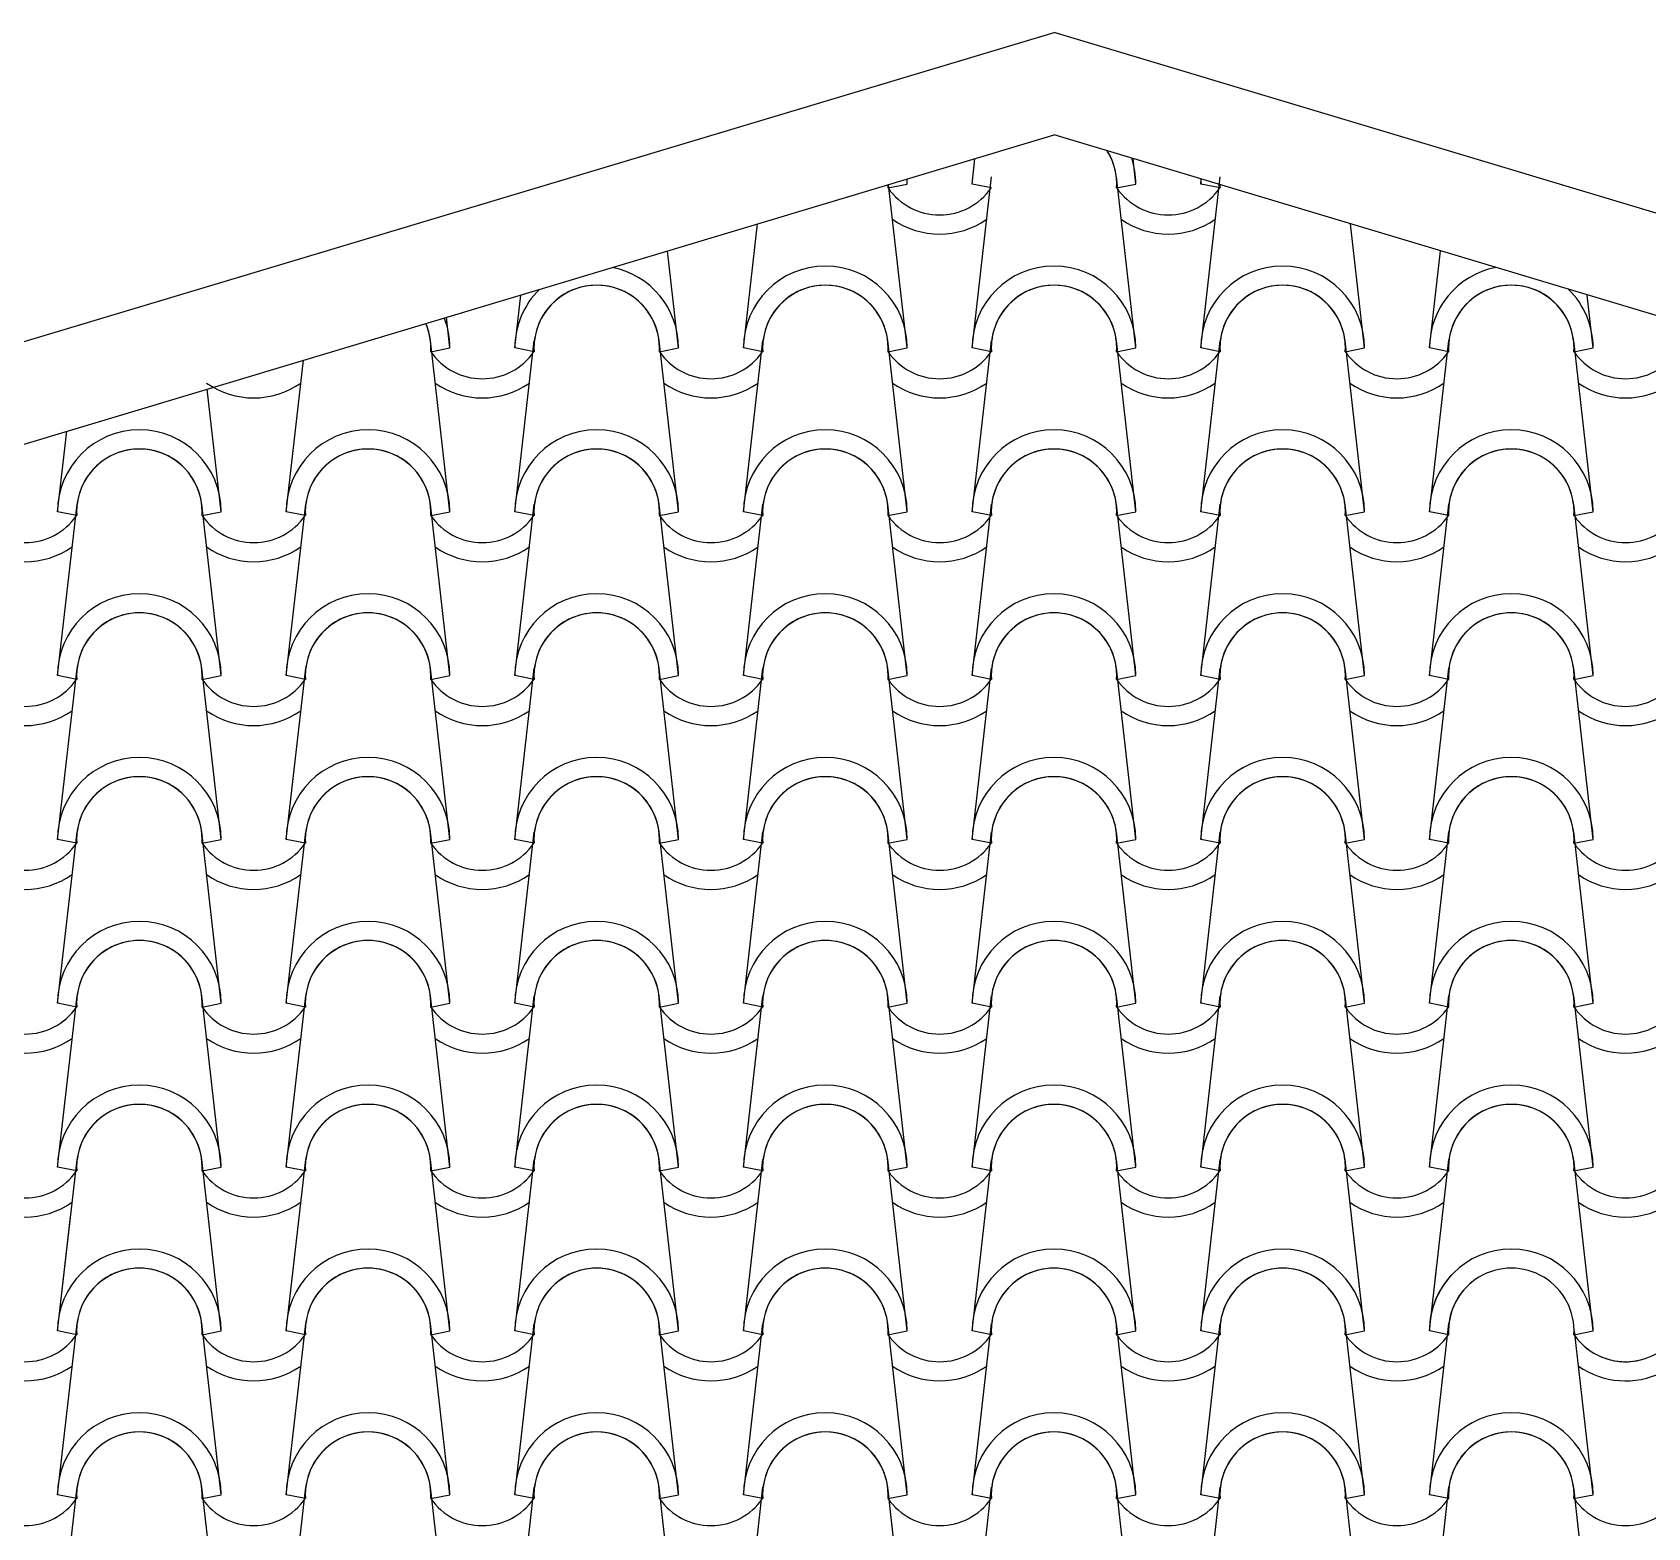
# Model space of a CAD drawing. Header units: millimetres. Extents: x -255 to 41745, y 236 to 29936.
# Drawn here: x 31065 to 32298, y 12860 to 14001 of the extents above; entities that cross this region are included whole.
import ezdxf

# ---------------------------------------------------------------- set-up
doc = ezdxf.new("R2010")
doc.units = ezdxf.units.MM
doc.layers.add('1', color=1, linetype='Continuous')
doc.layers.add('CALIDADES', color=7, linetype='Continuous')

# ---------------------------------------------------------------- blocks, each defined once
blk = doc.blocks.new('PP')
at = {"layer": '1'}
for p, q in [((-62.5, -37.5), (-60.3, -18.1)), ((62.5, -37.5), (60.3, -18.1)), ((-62.5, -162.5), (-47.6, -31.8)), ((62.5, -162.5), (47.6, -31.8)), ((112, -162.5), (126.9, -31.8)), ((112, -37.5), (112.4, -33.7)), ((-126.7, -40.4), (-112, -37.5)), ((-126.7, -40.4), (-112, -37.5)), ((-112, -162.5), (-126.2, -37.9)), ((-47.8, -40.4), (-62.5, -37.5)), ((-47.8, -40.4), (-62.5, -37.5)), ((47.8, -40.4), (62.5, -37.5)), ((47.8, -40.4), (62.5, -37.5)), ((126.7, -40.4), (112, -37.5)), ((126.7, -40.4), (112, -37.5)), ((-237, -162.5), (-226.2, -67.9)), ((237, -162.5), (226.2, -67.9)), ((-286.5, -162.5), (-295, -88.5)), ((286.5, -162.5), (295, -88.5)), ((-411.5, -162.5), (-406.9, -122.1)), ((411.5, -162.5), (406.9, -122.1)), ((-461, -162.5), (-463.7, -139.1)), ((-461, -287.5), (-475.9, -156.8)), ((-411.5, -287.5), (-396.6, -156.8)), ((-286.5, -287.5), (-301.4, -156.8)), ((-237, -287.5), (-222.1, -156.8)), ((-112, -287.5), (-126.9, -156.8)), ((-62.5, -287.5), (-47.6, -156.8)), ((62.5, -287.5), (47.6, -156.8)), ((112, -287.5), (126.9, -156.8)), ((237, -287.5), (222.1, -156.8)), ((286.5, -287.5), (301.4, -156.8)), ((411.5, -287.5), (396.6, -156.8)), ((-586, -287.5), (-572.8, -171.8)), ((-475.7, -165.4), (-461, -162.5)), ((-475.7, -165.4), (-461, -162.5)), ((-396.8, -165.4), (-411.5, -162.5)), ((-396.8, -165.4), (-411.5, -162.5)), ((-301.2, -165.4), (-286.5, -162.5)), ((-301.2, -165.4), (-286.5, -162.5)), ((-222.3, -165.4), (-237, -162.5)), ((-222.3, -165.4), (-237, -162.5)), ((-126.7, -165.4), (-112, -162.5)), ((-126.7, -165.4), (-112, -162.5)), ((-47.8, -165.4), (-62.5, -162.5)), ((-47.8, -165.4), (-62.5, -162.5)), ((47.8, -165.4), (62.5, -162.5)), ((47.8, -165.4), (62.5, -162.5)), ((126.7, -165.4), (112, -162.5)), ((126.7, -165.4), (112, -162.5)), ((222.3, -165.4), (237, -162.5)), ((222.3, -165.4), (237, -162.5)), ((301.2, -165.4), (286.5, -162.5)), ((301.2, -165.4), (286.5, -162.5)), ((396.8, -165.4), (411.5, -162.5)), ((396.8, -165.4), (411.5, -162.5)), ((-635.5, -287.5), (-646.2, -193.9)), ((-760.5, -287.5), (-753.5, -226)), ((-760.5, -412.5), (-745.6, -281.8)), ((-635.5, -412.5), (-650.4, -281.8)), ((-586, -412.5), (-571.1, -281.8)), ((-461, -412.5), (-475.9, -281.8)), ((-411.5, -412.5), (-396.6, -281.8)), ((-286.5, -412.5), (-301.4, -281.8)), ((-237, -412.5), (-222.1, -281.8)), ((-112, -412.5), (-126.9, -281.8)), ((-62.5, -412.5), (-47.6, -281.8)), ((62.5, -412.5), (47.6, -281.8)), ((112, -412.5), (126.9, -281.8)), ((237, -412.5), (222.1, -281.8)), ((286.5, -412.5), (301.4, -281.8)), ((411.5, -412.5), (396.6, -281.8)), ((-745.8, -290.4), (-760.5, -287.5)), ((-745.8, -290.4), (-760.5, -287.5)), ((-650.2, -290.4), (-635.5, -287.5)), ((-650.2, -290.4), (-635.5, -287.5)), ((-571.3, -290.4), (-586, -287.5)), ((-571.3, -290.4), (-586, -287.5)), ((-475.7, -290.4), (-461, -287.5)), ((-475.7, -290.4), (-461, -287.5)), ((-396.8, -290.4), (-411.5, -287.5)), ((-396.8, -290.4), (-411.5, -287.5)), ((-301.2, -290.4), (-286.5, -287.5)), ((-301.2, -290.4), (-286.5, -287.5)), ((-222.3, -290.4), (-237, -287.5)), ((-222.3, -290.4), (-237, -287.5)), ((-126.7, -290.4), (-112, -287.5)), ((-126.7, -290.4), (-112, -287.5)), ((-47.8, -290.4), (-62.5, -287.5)), ((-47.8, -290.4), (-62.5, -287.5)), ((47.8, -290.4), (62.5, -287.5)), ((47.8, -290.4), (62.5, -287.5)), ((126.7, -290.4), (112, -287.5)), ((126.7, -290.4), (112, -287.5)), ((222.3, -290.4), (237, -287.5)), ((222.3, -290.4), (237, -287.5)), ((301.2, -290.4), (286.5, -287.5)), ((301.2, -290.4), (286.5, -287.5)), ((396.8, -290.4), (411.5, -287.5)), ((396.8, -290.4), (411.5, -287.5)), ((-760.5, -537.5), (-745.6, -406.8)), ((-635.5, -537.5), (-650.4, -406.8)), ((-586, -537.5), (-571.1, -406.8)), ((-461, -537.5), (-475.9, -406.8)), ((-411.5, -537.5), (-396.6, -406.8)), ((-286.5, -537.5), (-301.4, -406.8)), ((-237, -537.5), (-222.1, -406.8)), ((-112, -537.5), (-126.9, -406.8)), ((-62.5, -537.5), (-47.6, -406.8)), ((62.5, -537.5), (47.6, -406.8)), ((112, -537.5), (126.9, -406.8)), ((237, -537.5), (222.1, -406.8)), ((286.5, -537.5), (301.4, -406.8)), ((411.5, -537.5), (396.6, -406.8)), ((-745.8, -415.4), (-760.5, -412.5)), ((-745.8, -415.4), (-760.5, -412.5)), ((-650.2, -415.4), (-635.5, -412.5)), ((-650.2, -415.4), (-635.5, -412.5)), ((-571.3, -415.4), (-586, -412.5)), ((-571.3, -415.4), (-586, -412.5)), ((-475.7, -415.4), (-461, -412.5)), ((-475.7, -415.4), (-461, -412.5)), ((-396.8, -415.4), (-411.5, -412.5)), ((-396.8, -415.4), (-411.5, -412.5)), ((-301.2, -415.4), (-286.5, -412.5)), ((-301.2, -415.4), (-286.5, -412.5)), ((-222.3, -415.4), (-237, -412.5)), ((-222.3, -415.4), (-237, -412.5)), ((-126.7, -415.4), (-112, -412.5)), ((-126.7, -415.4), (-112, -412.5)), ((-47.8, -415.4), (-62.5, -412.5)), ((-47.8, -415.4), (-62.5, -412.5)), ((47.8, -415.4), (62.5, -412.5)), ((47.8, -415.4), (62.5, -412.5)), ((126.7, -415.4), (112, -412.5)), ((126.7, -415.4), (112, -412.5)), ((222.3, -415.4), (237, -412.5)), ((222.3, -415.4), (237, -412.5)), ((301.2, -415.4), (286.5, -412.5)), ((301.2, -415.4), (286.5, -412.5)), ((396.8, -415.4), (411.5, -412.5)), ((396.8, -415.4), (411.5, -412.5)), ((-760.5, -662.5), (-745.6, -531.8)), ((-745.8, -540.4), (-760.5, -537.5)), ((-745.8, -540.4), (-760.5, -537.5)), ((-635.5, -662.5), (-650.4, -531.8)), ((-650.2, -540.4), (-635.5, -537.5)), ((-650.2, -540.4), (-635.5, -537.5)), ((-586, -662.5), (-571.1, -531.8)), ((-571.3, -540.4), (-586, -537.5)), ((-571.3, -540.4), (-586, -537.5)), ((-461, -662.5), (-475.9, -531.8)), ((-475.7, -540.4), (-461, -537.5)), ((-475.7, -540.4), (-461, -537.5)), ((-411.5, -662.5), (-396.6, -531.8)), ((-396.8, -540.4), (-411.5, -537.5)), ((-396.8, -540.4), (-411.5, -537.5)), ((-286.5, -662.5), (-301.4, -531.8)), ((-301.2, -540.4), (-286.5, -537.5)), ((-301.2, -540.4), (-286.5, -537.5)), ((-237, -662.5), (-222.1, -531.8)), ((-222.3, -540.4), (-237, -537.5)), ((-222.3, -540.4), (-237, -537.5)), ((-112, -662.5), (-126.9, -531.8)), ((-126.7, -540.4), (-112, -537.5)), ((-126.7, -540.4), (-112, -537.5)), ((-62.5, -662.5), (-47.6, -531.8)), ((-47.8, -540.4), (-62.5, -537.5)), ((-47.8, -540.4), (-62.5, -537.5)), ((62.5, -662.5), (47.6, -531.8)), ((47.8, -540.4), (62.5, -537.5)), ((47.8, -540.4), (62.5, -537.5)), ((112, -662.5), (126.9, -531.8)), ((126.7, -540.4), (112, -537.5)), ((126.7, -540.4), (112, -537.5)), ((237, -662.5), (222.1, -531.8)), ((222.3, -540.4), (237, -537.5)), ((222.3, -540.4), (237, -537.5)), ((286.5, -662.5), (301.4, -531.8)), ((301.2, -540.4), (286.5, -537.5)), ((301.2, -540.4), (286.5, -537.5)), ((411.5, -662.5), (396.6, -531.8)), ((396.8, -540.4), (411.5, -537.5)), ((396.8, -540.4), (411.5, -537.5)), ((-760.5, -787.5), (-745.6, -656.8)), ((-745.8, -665.4), (-760.5, -662.5)), ((-745.8, -665.4), (-760.5, -662.5)), ((-635.5, -787.5), (-650.4, -656.8)), ((-650.2, -665.4), (-635.5, -662.5)), ((-650.2, -665.4), (-635.5, -662.5)), ((-586, -787.5), (-571.1, -656.8)), ((-571.3, -665.4), (-586, -662.5)), ((-571.3, -665.4), (-586, -662.5)), ((-461, -787.5), (-475.9, -656.8)), ((-475.7, -665.4), (-461, -662.5)), ((-475.7, -665.4), (-461, -662.5)), ((-411.5, -787.5), (-396.6, -656.8)), ((-396.8, -665.4), (-411.5, -662.5)), ((-396.8, -665.4), (-411.5, -662.5)), ((-286.5, -787.5), (-301.4, -656.8)), ((-301.2, -665.4), (-286.5, -662.5)), ((-301.2, -665.4), (-286.5, -662.5)), ((-237, -787.5), (-222.1, -656.8)), ((-222.3, -665.4), (-237, -662.5)), ((-222.3, -665.4), (-237, -662.5)), ((-112, -787.5), (-126.9, -656.8)), ((-126.7, -665.4), (-112, -662.5)), ((-126.7, -665.4), (-112, -662.5)), ((-62.5, -787.5), (-47.6, -656.8)), ((-47.8, -665.4), (-62.5, -662.5)), ((-47.8, -665.4), (-62.5, -662.5)), ((62.5, -787.5), (47.6, -656.8)), ((47.8, -665.4), (62.5, -662.5)), ((47.8, -665.4), (62.5, -662.5)), ((112, -787.5), (126.9, -656.8)), ((126.7, -665.4), (112, -662.5)), ((126.7, -665.4), (112, -662.5)), ((237, -787.5), (222.1, -656.8)), ((222.3, -665.4), (237, -662.5)), ((222.3, -665.4), (237, -662.5)), ((286.5, -787.5), (301.4, -656.8)), ((301.2, -665.4), (286.5, -662.5)), ((301.2, -665.4), (286.5, -662.5)), ((411.5, -787.5), (396.6, -656.8)), ((396.8, -665.4), (411.5, -662.5)), ((396.8, -665.4), (411.5, -662.5)), ((-760.5, -912.5), (-745.6, -781.8)), ((-745.8, -790.4), (-760.5, -787.5)), ((-745.8, -790.4), (-760.5, -787.5)), ((-635.5, -912.5), (-650.4, -781.8)), ((-650.2, -790.4), (-635.5, -787.5)), ((-650.2, -790.4), (-635.5, -787.5)), ((-586, -912.5), (-571.1, -781.8)), ((-571.3, -790.4), (-586, -787.5)), ((-571.3, -790.4), (-586, -787.5)), ((-461, -912.5), (-475.9, -781.8)), ((-475.7, -790.4), (-461, -787.5)), ((-475.7, -790.4), (-461, -787.5)), ((-411.5, -912.5), (-396.6, -781.8)), ((-396.8, -790.4), (-411.5, -787.5)), ((-396.8, -790.4), (-411.5, -787.5)), ((-286.5, -912.5), (-301.4, -781.8)), ((-301.2, -790.4), (-286.5, -787.5)), ((-301.2, -790.4), (-286.5, -787.5)), ((-237, -912.5), (-222.1, -781.8)), ((-222.3, -790.4), (-237, -787.5)), ((-222.3, -790.4), (-237, -787.5)), ((-112, -912.5), (-126.9, -781.8)), ((-126.7, -790.4), (-112, -787.5)), ((-126.7, -790.4), (-112, -787.5)), ((-62.5, -912.5), (-47.6, -781.8)), ((-47.8, -790.4), (-62.5, -787.5)), ((-47.8, -790.4), (-62.5, -787.5)), ((62.5, -912.5), (47.6, -781.8)), ((47.8, -790.4), (62.5, -787.5)), ((47.8, -790.4), (62.5, -787.5)), ((112, -912.5), (126.9, -781.8)), ((126.7, -790.4), (112, -787.5)), ((126.7, -790.4), (112, -787.5)), ((237, -912.5), (222.1, -781.8)), ((222.3, -790.4), (237, -787.5)), ((222.3, -790.4), (237, -787.5)), ((286.5, -912.5), (301.4, -781.8)), ((301.2, -790.4), (286.5, -787.5)), ((301.2, -790.4), (286.5, -787.5)), ((411.5, -912.5), (396.6, -781.8)), ((396.8, -790.4), (411.5, -787.5)), ((396.8, -790.4), (411.5, -787.5)), ((-760.5, -912.5), (-750.6, -825.5)), ((237, -912.5), (227.8, -831.6)), ((286.5, -912.5), (292.2, -862.3)), ((-760.5, -1037.5), (-745.6, -906.8)), ((-635.5, -1037.5), (-650.4, -906.8)), ((-586, -1037.5), (-571.1, -906.8)), ((-461, -1037.5), (-475.9, -906.8)), ((-411.5, -1037.5), (-396.6, -906.8)), ((-286.5, -1037.5), (-301.4, -906.8)), ((-237, -1037.5), (-222.1, -906.8)), ((-112, -1037.5), (-126.9, -906.8)), ((-62.5, -1037.5), (-47.6, -906.8)), ((62.5, -1037.5), (47.6, -906.8)), ((112, -1037.5), (126.9, -906.8)), ((237, -1037.5), (222.1, -906.8)), ((286.5, -1037.5), (301.4, -906.8)), ((-745.8, -915.4), (-760.5, -912.5)), ((-745.8, -915.4), (-760.5, -912.5)), ((-745.8, -915.4), (-760.5, -912.5)), ((-650.2, -915.4), (-635.5, -912.5)), ((-650.2, -915.4), (-635.5, -912.5)), ((-650.2, -915.4), (-635.5, -912.5)), ((-571.3, -915.4), (-586, -912.5)), ((-571.3, -915.4), (-586, -912.5)), ((-571.3, -915.4), (-586, -912.5)), ((-475.7, -915.4), (-461, -912.5)), ((-475.7, -915.4), (-461, -912.5)), ((-475.7, -915.4), (-461, -912.5)), ((-396.8, -915.4), (-411.5, -912.5)), ((-396.8, -915.4), (-411.5, -912.5)), ((-396.8, -915.4), (-411.5, -912.5)), ((-301.2, -915.4), (-286.5, -912.5)), ((-301.2, -915.4), (-286.5, -912.5)), ((-301.2, -915.4), (-286.5, -912.5)), ((-222.3, -915.4), (-237, -912.5)), ((-222.3, -915.4), (-237, -912.5)), ((-222.3, -915.4), (-237, -912.5)), ((-126.7, -915.4), (-112, -912.5)), ((-126.7, -915.4), (-112, -912.5)), ((-126.7, -915.4), (-112, -912.5)), ((-47.8, -915.4), (-62.5, -912.5)), ((-47.8, -915.4), (-62.5, -912.5)), ((-47.8, -915.4), (-62.5, -912.5)), ((47.8, -915.4), (62.5, -912.5)), ((47.8, -915.4), (62.5, -912.5)), ((47.8, -915.4), (62.5, -912.5)), ((126.7, -915.4), (112, -912.5)), ((126.7, -915.4), (112, -912.5)), ((126.7, -915.4), (112, -912.5)), ((222.3, -915.4), (237, -912.5)), ((222.3, -915.4), (237, -912.5)), ((222.3, -915.4), (237, -912.5)), ((301.2, -915.4), (286.5, -912.5)), ((301.2, -915.4), (286.5, -912.5)), ((301.2, -915.4), (286.5, -912.5)), ((396.8, -915.4), (411.5, -912.5)), ((396.8, -915.4), (401.7, -914.5)), ((396.8, -915.4), (401.7, -914.5)), ((411.5, -1037.5), (397.2, -912.3)), ((-760.5, -1162.5), (-745.6, -1031.8)), ((-635.5, -1162.5), (-650.4, -1031.8)), ((-586, -1162.5), (-571.1, -1031.8)), ((-461, -1162.5), (-475.9, -1031.8)), ((-411.5, -1162.5), (-396.6, -1031.8)), ((-286.5, -1162.5), (-301.4, -1031.8)), ((-237, -1162.5), (-222.1, -1031.8)), ((-112, -1162.5), (-126.9, -1031.8)), ((-62.5, -1162.5), (-47.6, -1031.8)), ((62.5, -1162.5), (47.6, -1031.8)), ((112, -1162.5), (126.9, -1031.8)), ((237, -1162.5), (222.1, -1031.8)), ((286.5, -1162.5), (301.4, -1031.8)), ((411.5, -1162.5), (396.6, -1031.8)), ((-745.8, -1040.4), (-760.5, -1037.5)), ((-745.8, -1040.4), (-760.5, -1037.5)), ((-650.2, -1040.4), (-635.5, -1037.5)), ((-650.2, -1040.4), (-635.5, -1037.5)), ((-571.3, -1040.4), (-586, -1037.5)), ((-571.3, -1040.4), (-586, -1037.5)), ((-475.7, -1040.4), (-461, -1037.5)), ((-475.7, -1040.4), (-461, -1037.5)), ((-396.8, -1040.4), (-411.5, -1037.5)), ((-396.8, -1040.4), (-411.5, -1037.5)), ((-301.2, -1040.4), (-286.5, -1037.5)), ((-301.2, -1040.4), (-286.5, -1037.5)), ((-222.3, -1040.4), (-237, -1037.5)), ((-222.3, -1040.4), (-237, -1037.5)), ((-126.7, -1040.4), (-112, -1037.5)), ((-126.7, -1040.4), (-112, -1037.5)), ((-47.8, -1040.4), (-62.5, -1037.5)), ((-47.8, -1040.4), (-62.5, -1037.5)), ((47.8, -1040.4), (62.5, -1037.5)), ((47.8, -1040.4), (62.5, -1037.5)), ((126.7, -1040.4), (112, -1037.5)), ((126.7, -1040.4), (112, -1037.5)), ((222.3, -1040.4), (237, -1037.5)), ((222.3, -1040.4), (237, -1037.5)), ((301.2, -1040.4), (286.5, -1037.5)), ((301.2, -1040.4), (286.5, -1037.5)), ((396.8, -1040.4), (411.5, -1037.5)), ((396.8, -1040.4), (411.5, -1037.5))]:
    blk.add_line(p, q, dxfattribs=at)
for centre, radius, start, end in [((0, -37.5), 47.9, 6.838, 31.8568), ((0, -37.5), 47.9, 356.4887, 31.8568), ((0, -37.5), 47.9, 356.4887, 31.8568), ((0, -37.5), 62.5, 0, 18.3791), ((0, -37.5), 62.5, 0, 18.3791), ((-174.5, -37.5), 62.5, 0, 3.5437), ((-174.5, -37.5), 62.5, 0, 3.5437), ((174.5, -37.5), 62.5, 176.4563, 180), ((174.5, -37.5), 62.5, 176.4563, 180), ((-174.5, -37.5), 47.9, 356.4887, 359.4299), ((-174.5, -37.5), 47.9, 356.4887, 359.4299), ((-87.3, -13.1), 47.9, 214.756, 325.244), ((-87.3, -13.1), 47.9, 214.756, 325.244), ((87.2, -13.1), 47.9, 214.756, 325.244), ((87.2, -13.1), 47.9, 214.756, 325.244), ((174.5, -37.5), 47.9, 180.5701, 183.5113), ((174.5, -37.5), 47.9, 180.5701, 183.5113), ((-87.3, -13.1), 62.5, 234.9308, 305.0692), ((87.2, -13.1), 62.5, 234.9308, 305.0692), ((-349, -162.5), 62.5, 0, 79.0451), ((-174.5, -162.5), 62.5, 0, 180), ((-174.5, -162.5), 62.5, 0, 180), ((0, -162.5), 62.5, 0, 180), ((0, -162.5), 62.5, 0, 180), ((174.5, -162.5), 62.5, 0, 180), ((174.5, -162.5), 62.5, 0, 180), ((349, -162.5), 62.5, 100.9549, 180), ((-349, -162.5), 62.5, 134.3534, 180), ((-349, -162.5), 47.9, 356.4887, 183.5113), ((-349, -162.5), 47.9, 356.4887, 183.5113), ((-349, -162.5), 47.9, 6.838, 173.162), ((-174.5, -162.5), 47.9, 356.4887, 183.5113), ((-174.5, -162.5), 47.9, 356.4887, 183.5113), ((-174.5, -162.5), 47.9, 6.838, 173.162), ((0, -162.5), 47.9, 356.4887, 183.5113), ((0, -162.5), 47.9, 356.4887, 183.5113), ((0, -162.5), 47.9, 6.838, 173.162), ((174.5, -162.5), 47.9, 356.4887, 183.5113), ((174.5, -162.5), 47.9, 356.4887, 183.5113), ((174.5, -162.5), 47.9, 6.838, 173.162), ((349, -162.5), 47.9, 356.4887, 183.5113), ((349, -162.5), 47.9, 356.4887, 183.5113), ((349, -162.5), 47.9, 6.838, 173.162), ((349, -162.5), 62.5, 0, 45.6466), ((-523.5, -162.5), 47.9, 6.838, 22.9499), ((-523.5, -162.5), 47.9, 356.4887, 22.9499), ((-523.5, -162.5), 47.9, 356.4887, 22.9499), ((-523.5, -162.5), 62.5, 0, 21.4875), ((-523.5, -162.5), 62.5, 0, 21.4875), ((-436.3, -138.1), 47.9, 214.756, 325.244), ((-436.3, -138.1), 47.9, 214.756, 325.244), ((-261.8, -138.1), 47.9, 214.756, 325.244), ((-261.8, -138.1), 47.9, 214.756, 325.244), ((-87.3, -138.1), 47.9, 214.756, 325.244), ((-87.3, -138.1), 47.9, 214.756, 325.244), ((87.2, -138.1), 47.9, 214.756, 325.244), ((87.2, -138.1), 47.9, 214.756, 325.244), ((261.7, -138.1), 47.9, 214.756, 325.244), ((261.7, -138.1), 47.9, 214.756, 325.244), ((436.2, -138.1), 47.9, 214.756, 325.244), ((436.2, -138.1), 47.9, 214.756, 325.244), ((-610.8, -138.1), 62.5, 234.9308, 305.0692), ((-436.3, -138.1), 62.5, 234.9308, 305.0692), ((-261.8, -138.1), 62.5, 234.9308, 305.0692), ((-87.3, -138.1), 62.5, 234.9308, 305.0692), ((87.2, -138.1), 62.5, 234.9308, 305.0692), ((261.7, -138.1), 62.5, 234.9308, 305.0692), ((436.2, -138.1), 62.5, 234.9308, 305.0692), ((-698, -287.5), 62.5, 0, 180), ((-698, -287.5), 62.5, 0, 180), ((-523.5, -287.5), 62.5, 0, 180), ((-523.5, -287.5), 62.5, 0, 180), ((-349, -287.5), 62.5, 0, 180), ((-349, -287.5), 62.5, 0, 180), ((-174.5, -287.5), 62.5, 0, 180), ((-174.5, -287.5), 62.5, 0, 180), ((0, -287.5), 62.5, 0, 180), ((0, -287.5), 62.5, 0, 180), ((174.5, -287.5), 62.5, 0, 180), ((174.5, -287.5), 62.5, 0, 180), ((349, -287.5), 62.5, 0, 180), ((349, -287.5), 62.5, 0, 180), ((-698, -287.5), 47.9, 356.4887, 183.5113), ((-698, -287.5), 47.9, 356.4887, 183.5113), ((-698, -287.5), 47.9, 6.838, 173.162), ((-523.5, -287.5), 47.9, 356.4887, 183.5113), ((-523.5, -287.5), 47.9, 356.4887, 183.5113), ((-523.5, -287.5), 47.9, 6.838, 173.162), ((-349, -287.5), 47.9, 356.4887, 183.5113), ((-349, -287.5), 47.9, 356.4887, 183.5113), ((-349, -287.5), 47.9, 6.838, 173.162), ((-174.5, -287.5), 47.9, 356.4887, 183.5113), ((-174.5, -287.5), 47.9, 356.4887, 183.5113), ((-174.5, -287.5), 47.9, 6.838, 173.162), ((0, -287.5), 47.9, 356.4887, 183.5113), ((0, -287.5), 47.9, 356.4887, 183.5113), ((0, -287.5), 47.9, 6.838, 173.162), ((174.5, -287.5), 47.9, 356.4887, 183.5113), ((174.5, -287.5), 47.9, 356.4887, 183.5113), ((174.5, -287.5), 47.9, 6.838, 173.162), ((349, -287.5), 47.9, 356.4887, 183.5113), ((349, -287.5), 47.9, 356.4887, 183.5113), ((349, -287.5), 47.9, 6.838, 173.162), ((-785.3, -263.1), 47.9, 214.756, 325.244), ((-785.3, -263.1), 47.9, 214.756, 325.244), ((-610.8, -263.1), 47.9, 214.756, 325.244), ((-610.8, -263.1), 47.9, 214.756, 325.244), ((-436.3, -263.1), 47.9, 214.756, 325.244), ((-436.3, -263.1), 47.9, 214.756, 325.244), ((-261.8, -263.1), 47.9, 214.756, 325.244), ((-261.8, -263.1), 47.9, 214.756, 325.244), ((-87.3, -263.1), 47.9, 214.756, 325.244), ((-87.3, -263.1), 47.9, 214.756, 325.244), ((87.2, -263.1), 47.9, 214.756, 325.244), ((87.2, -263.1), 47.9, 214.756, 325.244), ((261.7, -263.1), 47.9, 214.756, 325.244), ((261.7, -263.1), 47.9, 214.756, 325.244), ((436.2, -263.1), 47.9, 214.756, 325.244), ((436.2, -263.1), 47.9, 214.756, 325.244), ((-785.3, -263.1), 62.5, 234.9308, 305.0692), ((-610.8, -263.1), 62.5, 234.9308, 305.0692), ((-436.3, -263.1), 62.5, 234.9308, 305.0692), ((-261.8, -263.1), 62.5, 234.9308, 305.0692), ((-87.3, -263.1), 62.5, 234.9308, 305.0692), ((87.2, -263.1), 62.5, 234.9308, 305.0692), ((261.7, -263.1), 62.5, 234.9308, 305.0692), ((436.2, -263.1), 62.5, 234.9308, 305.0692), ((-698, -412.5), 62.5, 0, 180), ((-698, -412.5), 62.5, 0, 180), ((-523.5, -412.5), 62.5, 0, 180), ((-523.5, -412.5), 62.5, 0, 180), ((-349, -412.5), 62.5, 0, 180), ((-349, -412.5), 62.5, 0, 180), ((-174.5, -412.5), 62.5, 0, 180), ((-174.5, -412.5), 62.5, 0, 180), ((0, -412.5), 62.5, 0, 180), ((0, -412.5), 62.5, 0, 180), ((174.5, -412.5), 62.5, 0, 180), ((174.5, -412.5), 62.5, 0, 180), ((349, -412.5), 62.5, 0, 180), ((349, -412.5), 62.5, 0, 180), ((-698, -412.5), 47.9, 356.4887, 183.5113), ((-698, -412.5), 47.9, 356.4887, 183.5113), ((-698, -412.5), 47.9, 6.838, 173.162), ((-523.5, -412.5), 47.9, 356.4887, 183.5113), ((-523.5, -412.5), 47.9, 356.4887, 183.5113), ((-523.5, -412.5), 47.9, 6.838, 173.162), ((-349, -412.5), 47.9, 356.4887, 183.5113), ((-349, -412.5), 47.9, 356.4887, 183.5113), ((-349, -412.5), 47.9, 6.838, 173.162), ((-174.5, -412.5), 47.9, 356.4887, 183.5113), ((-174.5, -412.5), 47.9, 356.4887, 183.5113), ((-174.5, -412.5), 47.9, 6.838, 173.162), ((0, -412.5), 47.9, 356.4887, 183.5113), ((0, -412.5), 47.9, 356.4887, 183.5113), ((0, -412.5), 47.9, 6.838, 173.162), ((174.5, -412.5), 47.9, 356.4887, 183.5113), ((174.5, -412.5), 47.9, 356.4887, 183.5113), ((174.5, -412.5), 47.9, 6.838, 173.162), ((349, -412.5), 47.9, 356.4887, 183.5113), ((349, -412.5), 47.9, 356.4887, 183.5113), ((349, -412.5), 47.9, 6.838, 173.162), ((-785.3, -388.1), 47.9, 214.756, 325.244), ((-785.3, -388.1), 47.9, 214.756, 325.244), ((-610.8, -388.1), 47.9, 214.756, 325.244), ((-610.8, -388.1), 47.9, 214.756, 325.244), ((-436.3, -388.1), 47.9, 214.756, 325.244), ((-436.3, -388.1), 47.9, 214.756, 325.244), ((-261.8, -388.1), 47.9, 214.756, 325.244), ((-261.8, -388.1), 47.9, 214.756, 325.244), ((-87.3, -388.1), 47.9, 214.756, 325.244), ((-87.3, -388.1), 47.9, 214.756, 325.244), ((87.2, -388.1), 47.9, 214.756, 325.244), ((87.2, -388.1), 47.9, 214.756, 325.244), ((261.7, -388.1), 47.9, 214.756, 325.244), ((261.7, -388.1), 47.9, 214.756, 325.244), ((436.2, -388.1), 47.9, 214.756, 325.244), ((436.2, -388.1), 47.9, 214.756, 325.244), ((-785.3, -388.1), 62.5, 234.9308, 305.0692), ((-610.8, -388.1), 62.5, 234.9308, 305.0692), ((-436.3, -388.1), 62.5, 234.9308, 305.0692), ((-261.8, -388.1), 62.5, 234.9308, 305.0692), ((-87.3, -388.1), 62.5, 234.9308, 305.0692), ((87.2, -388.1), 62.5, 234.9308, 305.0692), ((261.7, -388.1), 62.5, 234.9308, 305.0692), ((436.2, -388.1), 62.5, 234.9308, 305.0692), ((-698, -537.5), 62.5, 0, 180), ((-698, -537.5), 62.5, 0, 180), ((-523.5, -537.5), 62.5, 0, 180), ((-523.5, -537.5), 62.5, 0, 180), ((-349, -537.5), 62.5, 0, 180), ((-349, -537.5), 62.5, 0, 180), ((-174.5, -537.5), 62.5, 0, 180), ((-174.5, -537.5), 62.5, 0, 180), ((0, -537.5), 62.5, 0, 180), ((0, -537.5), 62.5, 0, 180), ((174.5, -537.5), 62.5, 0, 180), ((174.5, -537.5), 62.5, 0, 180), ((349, -537.5), 62.5, 0, 180), ((349, -537.5), 62.5, 0, 180), ((-698, -537.5), 47.9, 356.4887, 183.5113), ((-698, -537.5), 47.9, 356.4887, 183.5113), ((-698, -537.5), 47.9, 6.838, 173.162), ((-523.5, -537.5), 47.9, 356.4887, 183.5113), ((-523.5, -537.5), 47.9, 356.4887, 183.5113), ((-523.5, -537.5), 47.9, 6.838, 173.162), ((-349, -537.5), 47.9, 356.4887, 183.5113), ((-349, -537.5), 47.9, 356.4887, 183.5113), ((-349, -537.5), 47.9, 6.838, 173.162), ((-174.5, -537.5), 47.9, 356.4887, 183.5113), ((-174.5, -537.5), 47.9, 356.4887, 183.5113), ((-174.5, -537.5), 47.9, 6.838, 173.162), ((0, -537.5), 47.9, 356.4887, 183.5113), ((0, -537.5), 47.9, 356.4887, 183.5113), ((0, -537.5), 47.9, 6.838, 173.162), ((174.5, -537.5), 47.9, 356.4887, 183.5113), ((174.5, -537.5), 47.9, 356.4887, 183.5113), ((174.5, -537.5), 47.9, 6.838, 173.162), ((349, -537.5), 47.9, 356.4887, 183.5113), ((349, -537.5), 47.9, 356.4887, 183.5113), ((349, -537.5), 47.9, 6.838, 173.162), ((-785.3, -513.1), 47.9, 214.756, 325.244), ((-785.3, -513.1), 47.9, 214.756, 325.244), ((-610.8, -513.1), 47.9, 214.756, 325.244), ((-610.8, -513.1), 47.9, 214.756, 325.244), ((-436.3, -513.1), 47.9, 214.756, 325.244), ((-436.3, -513.1), 47.9, 214.756, 325.244), ((-261.8, -513.1), 47.9, 214.756, 325.244), ((-261.8, -513.1), 47.9, 214.756, 325.244), ((-87.3, -513.1), 47.9, 214.756, 325.244), ((-87.3, -513.1), 47.9, 214.756, 325.244), ((87.2, -513.1), 47.9, 214.756, 325.244), ((87.2, -513.1), 47.9, 214.756, 325.244), ((261.7, -513.1), 47.9, 214.756, 325.244), ((261.7, -513.1), 47.9, 214.756, 325.244), ((436.2, -513.1), 47.9, 214.756, 325.244), ((436.2, -513.1), 47.9, 214.756, 325.244), ((-785.3, -513.1), 62.5, 234.9308, 305.0692), ((-610.8, -513.1), 62.5, 234.9308, 305.0692), ((-436.3, -513.1), 62.5, 234.9308, 305.0692), ((-261.8, -513.1), 62.5, 234.9308, 305.0692), ((-87.3, -513.1), 62.5, 234.9308, 305.0692), ((87.2, -513.1), 62.5, 234.9308, 305.0692), ((261.7, -513.1), 62.5, 234.9308, 305.0692), ((436.2, -513.1), 62.5, 234.9308, 305.0692), ((-698, -662.5), 62.5, 0, 180), ((-698, -662.5), 62.5, 0, 180), ((-523.5, -662.5), 62.5, 0, 180), ((-523.5, -662.5), 62.5, 0, 180), ((-349, -662.5), 62.5, 0, 180), ((-349, -662.5), 62.5, 0, 180), ((-174.5, -662.5), 62.5, 0, 180), ((-174.5, -662.5), 62.5, 0, 180), ((0, -662.5), 62.5, 0, 180), ((0, -662.5), 62.5, 0, 180), ((174.5, -662.5), 62.5, 0, 180), ((174.5, -662.5), 62.5, 0, 180), ((349, -662.5), 62.5, 0, 180), ((349, -662.5), 62.5, 0, 180), ((-698, -662.5), 47.9, 356.4887, 183.5113), ((-698, -662.5), 47.9, 356.4887, 183.5113), ((-698, -662.5), 47.9, 6.838, 173.162), ((-523.5, -662.5), 47.9, 356.4887, 183.5113), ((-523.5, -662.5), 47.9, 356.4887, 183.5113), ((-523.5, -662.5), 47.9, 6.838, 173.162), ((-349, -662.5), 47.9, 356.4887, 183.5113), ((-349, -662.5), 47.9, 356.4887, 183.5113), ((-349, -662.5), 47.9, 6.838, 173.162), ((-174.5, -662.5), 47.9, 356.4887, 183.5113), ((-174.5, -662.5), 47.9, 356.4887, 183.5113), ((-174.5, -662.5), 47.9, 6.838, 173.162), ((0, -662.5), 47.9, 356.4887, 183.5113), ((0, -662.5), 47.9, 356.4887, 183.5113), ((0, -662.5), 47.9, 6.838, 173.162), ((174.5, -662.5), 47.9, 356.4887, 183.5113), ((174.5, -662.5), 47.9, 356.4887, 183.5113), ((174.5, -662.5), 47.9, 6.838, 173.162), ((349, -662.5), 47.9, 356.4887, 183.5113), ((349, -662.5), 47.9, 356.4887, 183.5113), ((349, -662.5), 47.9, 6.838, 173.162), ((-785.3, -638.1), 47.9, 214.756, 325.244), ((-785.3, -638.1), 47.9, 214.756, 325.244), ((-610.8, -638.1), 47.9, 214.756, 325.244), ((-610.8, -638.1), 47.9, 214.756, 325.244), ((-436.3, -638.1), 47.9, 214.756, 325.244), ((-436.3, -638.1), 47.9, 214.756, 325.244), ((-261.8, -638.1), 47.9, 214.756, 325.244), ((-261.8, -638.1), 47.9, 214.756, 325.244), ((-87.3, -638.1), 47.9, 214.756, 325.244), ((-87.3, -638.1), 47.9, 214.756, 325.244), ((87.2, -638.1), 47.9, 214.756, 325.244), ((87.2, -638.1), 47.9, 214.756, 325.244), ((261.7, -638.1), 47.9, 214.756, 325.244), ((261.7, -638.1), 47.9, 214.756, 325.244), ((436.2, -638.1), 47.9, 214.756, 325.244), ((436.2, -638.1), 47.9, 214.756, 325.244), ((-785.3, -638.1), 62.5, 234.9308, 305.0692), ((-610.8, -638.1), 62.5, 234.9308, 305.0692), ((-436.3, -638.1), 62.5, 234.9308, 305.0692), ((-261.8, -638.1), 62.5, 234.9308, 305.0692), ((-87.3, -638.1), 62.5, 234.9308, 305.0692), ((87.2, -638.1), 62.5, 234.9308, 305.0692), ((261.7, -638.1), 62.5, 234.9308, 305.0692), ((436.2, -638.1), 62.5, 234.9308, 305.0692), ((-698, -787.5), 62.5, 0, 180), ((-698, -787.5), 62.5, 0, 180), ((-523.5, -787.5), 62.5, 0, 180), ((-523.5, -787.5), 62.5, 0, 180), ((-349, -787.5), 62.5, 0, 180), ((-349, -787.5), 62.5, 0, 180), ((-174.5, -787.5), 62.5, 0, 180), ((-174.5, -787.5), 62.5, 0, 180), ((0, -787.5), 62.5, 0, 180), ((0, -787.5), 62.5, 0, 180), ((174.5, -787.5), 62.5, 0, 180), ((174.5, -787.5), 62.5, 0, 180), ((349, -787.5), 62.5, 0, 180), ((349, -787.5), 62.5, 0, 180), ((-698, -787.5), 47.9, 356.4887, 183.5113), ((-698, -787.5), 47.9, 356.4887, 183.5113), ((-698, -787.5), 47.9, 6.838, 173.162), ((-523.5, -787.5), 47.9, 356.4887, 183.5113), ((-523.5, -787.5), 47.9, 356.4887, 183.5113), ((-523.5, -787.5), 47.9, 6.838, 173.162), ((-349, -787.5), 47.9, 356.4887, 183.5113), ((-349, -787.5), 47.9, 356.4887, 183.5113), ((-349, -787.5), 47.9, 6.838, 173.162), ((-174.5, -787.5), 47.9, 356.4887, 183.5113), ((-174.5, -787.5), 47.9, 356.4887, 183.5113), ((-174.5, -787.5), 47.9, 6.838, 173.162), ((0, -787.5), 47.9, 356.4887, 183.5113), ((0, -787.5), 47.9, 356.4887, 183.5113), ((0, -787.5), 47.9, 6.838, 173.162), ((174.5, -787.5), 47.9, 356.4887, 183.5113), ((174.5, -787.5), 47.9, 356.4887, 183.5113), ((174.5, -787.5), 47.9, 6.838, 173.162), ((349, -787.5), 47.9, 356.4887, 183.5113), ((349, -787.5), 47.9, 356.4887, 183.5113), ((349, -787.5), 47.9, 6.838, 173.162), ((-785.3, -763.1), 47.9, 214.756, 325.244), ((-785.3, -763.1), 47.9, 214.756, 325.244), ((-610.8, -763.1), 47.9, 214.756, 325.244), ((-610.8, -763.1), 47.9, 214.756, 325.244), ((-436.3, -763.1), 47.9, 214.756, 325.244), ((-436.3, -763.1), 47.9, 214.756, 325.244), ((-261.8, -763.1), 47.9, 214.756, 325.244), ((-261.8, -763.1), 47.9, 214.756, 325.244), ((-87.3, -763.1), 47.9, 214.756, 325.244), ((-87.3, -763.1), 47.9, 214.756, 325.244), ((87.2, -763.1), 47.9, 214.756, 325.244), ((87.2, -763.1), 47.9, 214.756, 325.244), ((261.7, -763.1), 47.9, 214.756, 325.244), ((261.7, -763.1), 47.9, 214.756, 325.244), ((436.2, -763.1), 47.9, 214.756, 325.244), ((436.2, -763.1), 47.9, 214.756, 325.244), ((-785.3, -763.1), 62.5, 234.9308, 305.0692), ((-610.8, -763.1), 62.5, 234.9308, 305.0692), ((-436.3, -763.1), 62.5, 234.9308, 305.0692), ((-261.8, -763.1), 62.5, 234.9308, 305.0692), ((-87.3, -763.1), 62.5, 234.9308, 305.0692), ((87.2, -763.1), 62.5, 234.9308, 305.0692), ((261.7, -763.1), 62.5, 234.9308, 305.0692), ((436.2, -763.1), 62.5, 234.9308, 305.0692), ((-698, -912.5), 62.5, 0, 180), ((-698, -912.5), 62.5, 0, 180), ((-698, -912.5), 62.5, 0, 180), ((-523.5, -912.5), 62.5, 0, 180), ((-523.5, -912.5), 62.5, 0, 180), ((-523.5, -912.5), 62.5, 0, 180), ((-349, -912.5), 62.5, 0, 180), ((-349, -912.5), 62.5, 0, 180), ((-349, -912.5), 62.5, 0, 180), ((-174.5, -912.5), 62.5, 0, 180), ((-174.5, -912.5), 62.5, 0, 180), ((-174.5, -912.5), 62.5, 0, 180), ((0, -912.5), 62.5, 0, 180), ((0, -912.5), 62.5, 0, 180), ((0, -912.5), 62.5, 0, 180), ((174.5, -912.5), 62.5, 0, 180), ((174.5, -912.5), 62.5, 0, 180), ((174.5, -912.5), 62.5, 0, 180), ((349, -912.5), 62.5, 0, 180), ((-698, -912.5), 47.9, 356.4887, 183.5113), ((-698, -912.5), 47.9, 356.4887, 183.5113), ((-698, -912.5), 47.9, 356.4887, 183.5113), ((-698, -912.5), 47.9, 6.838, 173.162), ((-523.5, -912.5), 47.9, 356.4887, 183.5113), ((-523.5, -912.5), 47.9, 356.4887, 183.5113), ((-523.5, -912.5), 47.9, 356.4887, 183.5113), ((-523.5, -912.5), 47.9, 6.838, 173.162), ((-349, -912.5), 47.9, 356.4887, 183.5113), ((-349, -912.5), 47.9, 356.4887, 183.5113), ((-349, -912.5), 47.9, 356.4887, 183.5113), ((-349, -912.5), 47.9, 6.838, 173.162), ((-174.5, -912.5), 47.9, 356.4887, 183.5113), ((-174.5, -912.5), 47.9, 356.4887, 183.5113), ((-174.5, -912.5), 47.9, 356.4887, 183.5113), ((-174.5, -912.5), 47.9, 6.838, 173.162), ((0, -912.5), 47.9, 356.4887, 183.5113), ((0, -912.5), 47.9, 356.4887, 183.5113), ((0, -912.5), 47.9, 356.4887, 183.5113), ((0, -912.5), 47.9, 6.838, 173.162), ((174.5, -912.5), 47.9, 356.4887, 183.5113), ((174.5, -912.5), 47.9, 356.4887, 183.5113), ((174.5, -912.5), 47.9, 356.4887, 183.5113), ((174.5, -912.5), 47.9, 6.838, 173.162), ((349, -912.5), 62.5, 135.0116, 180), ((349, -912.5), 62.5, 135.0116, 180), ((349, -912.5), 47.9, 356.4887, 183.5113), ((349, -912.5), 47.9, 128.6934, 183.5113), ((349, -912.5), 47.9, 128.6934, 183.5113), ((349, -912.5), 47.9, 128.6934, 173.162), ((349, -912.5), 47.9, 356.4887, 0.3703), ((349, -912.5), 47.9, 356.4887, 0.3703), ((-785.3, -888.1), 47.9, 214.756, 325.244), ((-785.3, -888.1), 47.9, 214.756, 325.244), ((-785.3, -888.1), 47.9, 214.756, 325.244), ((-610.8, -888.1), 47.9, 214.756, 325.244), ((-610.8, -888.1), 47.9, 214.756, 325.244), ((-610.8, -888.1), 47.9, 214.756, 325.244), ((-436.3, -888.1), 47.9, 214.756, 325.244), ((-436.3, -888.1), 47.9, 214.756, 325.244), ((-436.3, -888.1), 47.9, 214.756, 325.244), ((-261.8, -888.1), 47.9, 214.756, 325.244), ((-261.8, -888.1), 47.9, 214.756, 325.244), ((-261.8, -888.1), 47.9, 214.756, 325.244), ((-87.3, -888.1), 47.9, 214.756, 325.244), ((-87.3, -888.1), 47.9, 214.756, 325.244), ((-87.3, -888.1), 47.9, 214.756, 325.244), ((87.2, -888.1), 47.9, 214.756, 325.244), ((87.2, -888.1), 47.9, 214.756, 325.244), ((87.2, -888.1), 47.9, 214.756, 325.244), ((261.7, -888.1), 47.9, 214.756, 325.244), ((261.7, -888.1), 47.9, 214.756, 325.244), ((261.7, -888.1), 47.9, 214.756, 325.244), ((436.2, -888.1), 47.9, 214.756, 280.8202), ((436.2, -888.1), 47.9, 214.756, 280.8202), ((436.2, -888.1), 47.9, 214.756, 325.244), ((-785.3, -888.1), 62.5, 234.9308, 305.0692), ((-610.8, -888.1), 62.5, 234.9308, 305.0692), ((-436.3, -888.1), 62.5, 234.9308, 305.0692), ((-261.8, -888.1), 62.5, 234.9308, 305.0692), ((-87.3, -888.1), 62.5, 234.9308, 305.0692), ((87.2, -888.1), 62.5, 234.9308, 305.0692), ((261.7, -888.1), 62.5, 234.9308, 305.0692), ((436.2, -888.1), 62.5, 234.9308, 296.3638), ((-698, -1037.5), 62.5, 0, 180), ((-698, -1037.5), 62.5, 0, 180), ((-523.5, -1037.5), 62.5, 0, 180), ((-523.5, -1037.5), 62.5, 0, 180), ((-349, -1037.5), 62.5, 0, 180), ((-349, -1037.5), 62.5, 0, 180), ((-174.5, -1037.5), 62.5, 0, 180), ((-174.5, -1037.5), 62.5, 0, 180), ((0, -1037.5), 62.5, 0, 180), ((0, -1037.5), 62.5, 0, 180), ((174.5, -1037.5), 62.5, 0, 180), ((174.5, -1037.5), 62.5, 0, 180), ((349, -1037.5), 62.5, 0, 180), ((349, -1037.5), 62.5, 0, 180), ((-698, -1037.5), 47.9, 356.4887, 183.5113), ((-698, -1037.5), 47.9, 356.4887, 183.5113), ((-698, -1037.5), 47.9, 6.838, 173.162), ((-523.5, -1037.5), 47.9, 356.4887, 183.5113), ((-523.5, -1037.5), 47.9, 356.4887, 183.5113), ((-523.5, -1037.5), 47.9, 6.838, 173.162), ((-349, -1037.5), 47.9, 356.4887, 183.5113), ((-349, -1037.5), 47.9, 356.4887, 183.5113), ((-349, -1037.5), 47.9, 6.838, 173.162), ((-174.5, -1037.5), 47.9, 356.4887, 183.5113), ((-174.5, -1037.5), 47.9, 356.4887, 183.5113), ((-174.5, -1037.5), 47.9, 6.838, 173.162), ((0, -1037.5), 47.9, 356.4887, 183.5113), ((0, -1037.5), 47.9, 356.4887, 183.5113), ((0, -1037.5), 47.9, 6.838, 173.162), ((174.5, -1037.5), 47.9, 356.4887, 183.5113), ((174.5, -1037.5), 47.9, 356.4887, 183.5113), ((174.5, -1037.5), 47.9, 6.838, 173.162), ((349, -1037.5), 47.9, 356.4887, 183.5113), ((349, -1037.5), 47.9, 356.4887, 183.5113), ((349, -1037.5), 47.9, 6.838, 173.162), ((-785.3, -1013.1), 47.9, 214.756, 325.244), ((-785.3, -1013.1), 47.9, 214.756, 325.244), ((-610.8, -1013.1), 47.9, 214.756, 325.244), ((-610.8, -1013.1), 47.9, 214.756, 325.244), ((-436.3, -1013.1), 47.9, 214.756, 325.244), ((-436.3, -1013.1), 47.9, 214.756, 325.244), ((-261.8, -1013.1), 47.9, 214.756, 325.244), ((-261.8, -1013.1), 47.9, 214.756, 325.244), ((-87.3, -1013.1), 47.9, 214.756, 325.244), ((-87.3, -1013.1), 47.9, 214.756, 325.244), ((87.2, -1013.1), 47.9, 214.756, 325.244), ((87.2, -1013.1), 47.9, 214.756, 325.244), ((261.7, -1013.1), 47.9, 214.756, 325.244), ((261.7, -1013.1), 47.9, 214.756, 325.244), ((436.2, -1013.1), 47.9, 214.756, 325.244), ((436.2, -1013.1), 47.9, 214.756, 325.244)]:
    blk.add_arc(centre, radius, start, end, dxfattribs=at)

msp = doc.modelspace()

# ---------------------------------------------------------------- linework, layer by layer
at = {"layer": 'CALIDADES'}
for p, q in [((25376.5, 12060.6), (31844.9, 14001.1)), ((38313.3, 12060.6), (31844.9, 14001.1)), ((25398, 11988.8), (31844.9, 13922.8)), ((38291.7, 11988.8), (31844.9, 13922.8))]:
    msp.add_line(p, q, dxfattribs=at)

# ---------------------------------------------------------------- block references
msp.add_blockref('PP', (31844.9, 13922.8), dxfattribs=at)

doc.saveas('drawing.dxf')
